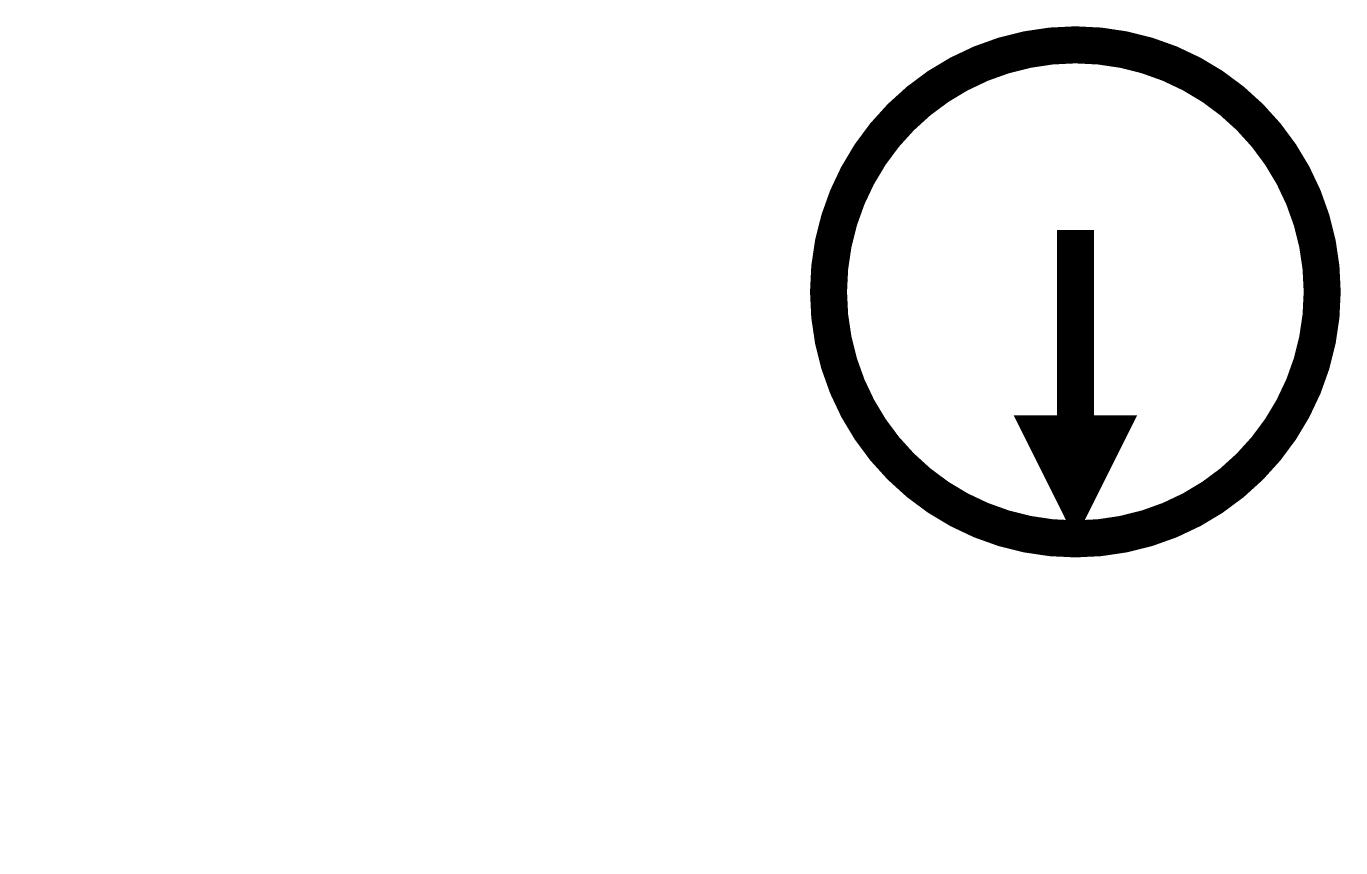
# Model space of a CAD drawing. Extents: x -0.5 to 10.2, y -0.5 to 6.2.
import ezdxf

# ---------------------------------------------------------------- set-up
doc = ezdxf.new("R2010")
doc.units = 0
doc.header["$MEASUREMENT"] = 0
doc.layers.get('0').update_dxf_attribs({"linetype": 'CONTINUOUS'})

msp = doc.modelspace()

# ---------------------------------------------------------------- linework, layer by layer
at = {"const_width": 0.3}
msp.add_lwpolyline([(8, 2, 1), (8, 6, 1), (8, 2, 1)], format="xyb", dxfattribs=at)
for points, const_width in [([(8, 2.593), (8, 4.5)], 0.3), ([(0, 0), (0, 0)], 1)]:
    msp.add_lwpolyline(points, dxfattribs=dict(const_width=const_width))
msp.add_lwpolyline([(8, 2, 0, 1, 0), (8, 3, 1, 1, 0)], format="xyseb")

doc.saveas('drawing.dxf')
